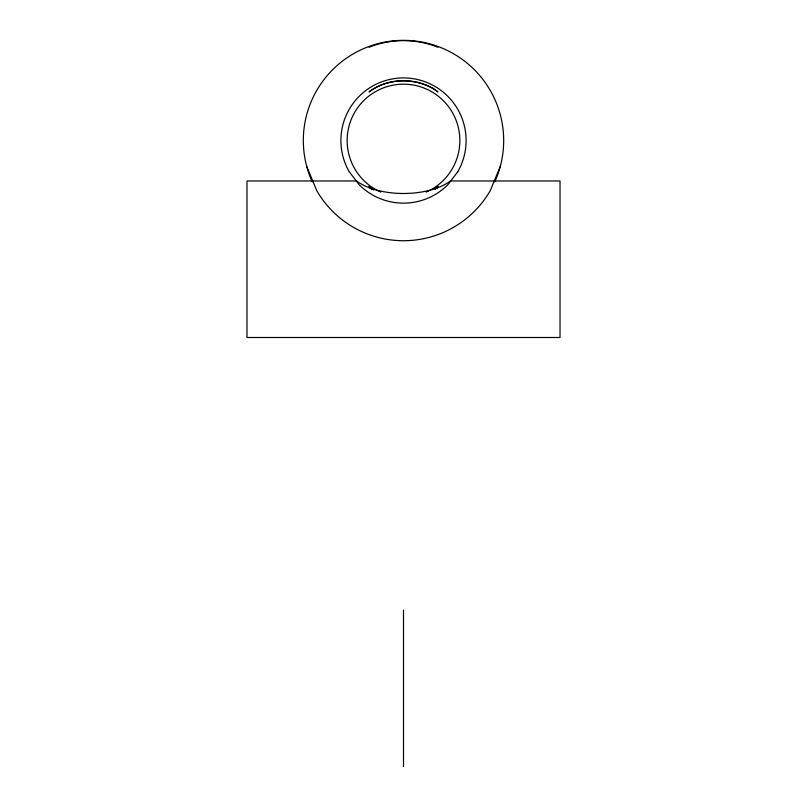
<?xml version="1.0" encoding="UTF-8"?>
<svg xmlns="http://www.w3.org/2000/svg" width="807" height="807" viewBox="0 0 807 807"><rect width="100%" height="100%" fill="white"/><g stroke="black" fill="none" stroke-linecap="round" stroke-linejoin="round"><path stroke-width="1.21" d="M500.269 166.454L490.263 190.623A100.179 100.179 0 0 1 316.737 190.623L306.731 166.454M435.306 188.313L437.939 186.266L435.185 188.344M369.061 47.29C390.598 38.443 416.402 38.443 437.939 47.29M373.681 189.766L369.061 186.266L373.681 189.847M403.5 610.122L403.5 766.65M312.188 181.746A100.179 100.179 0 0 1 403.5 40.35A100.179 100.179 0 0 1 494.812 181.746M380.803 192.106A56.349 56.349 0 0 1 359.044 105.899A56.349 56.349 0 0 1 447.956 105.899A56.349 56.349 0 0 1 426.197 192.106M457.72 171.83L447.774 184.803A62.613 62.613 0 0 1 359.226 184.803L349.28 171.83A62.613 62.613 0 0 1 403.5 77.916A62.613 62.613 0 0 1 457.72 171.83M436.89 187.86L435.044 189.302L437.939 187.042L436.89 187.86M370.242 91.03L369.061 91.948C387.138 77.926 413.567 77.391 433.319 88.437L437.939 91.948C418.752 77.422 389.852 77.25 370.242 91.03M356.543 180.97L246.972 180.97L246.972 337.497L560.028 337.497L560.028 180.97L450.457 180.97A56.551 28.275 0 0 1 356.543 180.97M370.242 187.93L369.061 187.053L371.956 189.302L370.242 187.93"/></g></svg>
